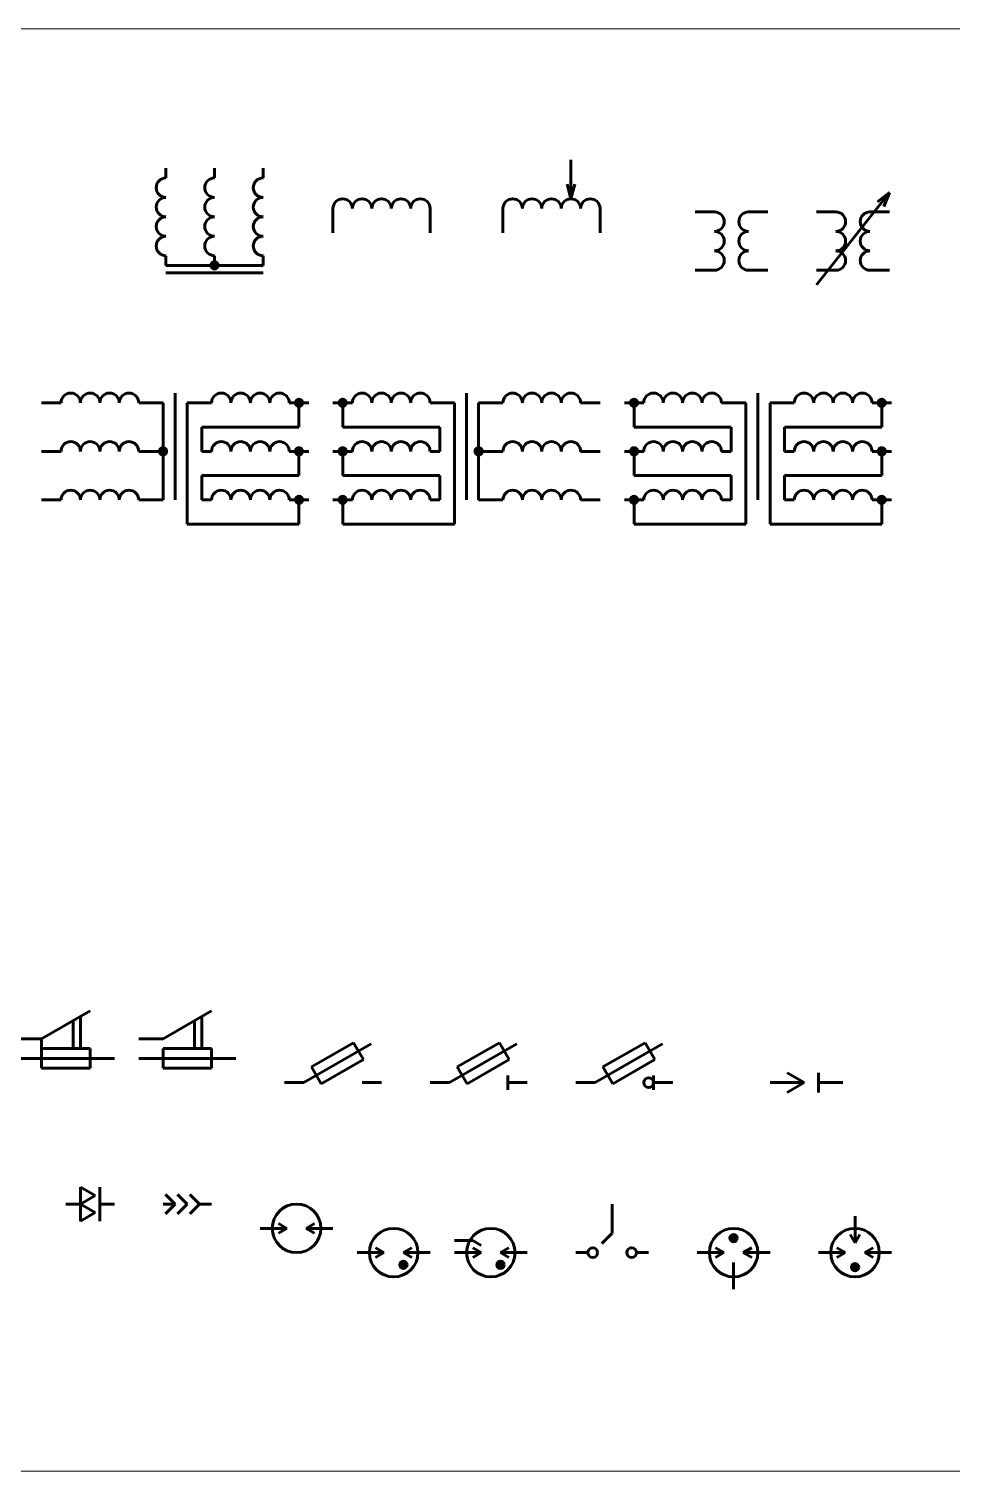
# Model space of a CAD drawing. Header units: millimetres. Extents: x 0 to 6510, y 0 to 297.
# Drawn here: x 1277.4 to 1467.5, y 0 to 297 of the extents above; entities that cross this region are included whole.
import ezdxf

# ---------------------------------------------------------------- set-up
doc = ezdxf.new("R2010")
doc.units = ezdxf.units.MM
doc.linetypes.add('K5LT_BASIC', pattern=[0])
doc.linetypes.add('K5LT_THIN', pattern=[0])

# ---------------------------------------------------------------- blocks, each defined once
blk = doc.blocks.new('U33')
at = {"true_color": 0x0000ff}
blk.add_hatch(color=5, dxfattribs=at).paths.add_polyline_path([(1316.35, 248.29), (1316.13, 248.82), (1315.6, 249.04), (1315.07, 248.82), (1314.85, 248.29), (1315.07, 247.76), (1315.6, 247.54), (1316.13, 247.76)])
at = {"color": 150, "linetype": 'K5LT_BASIC', "lineweight": 60, "true_color": 0x0080ff}
for p, q in [((1305.6, 268.29), (1305.6, 266.29)), ((1315.6, 268.29), (1315.6, 266.29)), ((1325.6, 268.29), (1325.6, 266.29)), ((1305.6, 250.29), (1305.6, 248.29)), ((1315.6, 250.29), (1315.6, 248.29)), ((1325.6, 250.29), (1325.6, 248.29)), ((1305.6, 248.29), (1325.6, 248.29)), ((1305.6, 246.79), (1325.6, 246.79))]:
    blk.add_line(p, q, dxfattribs=at)
blk.add_circle((1315.6, 248.29), 0.75, dxfattribs=at)
for centre in [(1305.6, 264.29), (1315.6, 264.29), (1325.6, 264.29), (1305.6, 260.29), (1315.6, 260.29), (1325.6, 260.29), (1305.6, 256.29), (1315.6, 256.29), (1325.6, 256.29), (1305.6, 252.29), (1315.6, 252.29), (1325.6, 252.29)]:
    blk.add_arc(centre, 2, 90, 270, dxfattribs=at)
blk = doc.blocks.new('U34')
at = {"color": 150, "linetype": 'K5LT_BASIC', "lineweight": 60, "true_color": 0x0080ff}
for p, q in [((1340, 260), (1340, 255)), ((1360, 255), (1360, 260))]:
    blk.add_line(p, q, dxfattribs=at)
for centre in [(1342, 260), (1346, 260), (1350, 260), (1354, 260), (1358, 260)]:
    blk.add_arc(centre, 2, 0, 180, dxfattribs=at)
blk = doc.blocks.new('U35')
at = {"color": 150, "linetype": 'K5LT_BASIC', "lineweight": 60, "true_color": 0x0080ff}
for p, q in [((1389, 270), (1389, 262)), ((1388.2, 265), (1389, 262)), ((1389, 262), (1389.8, 265)), ((1375, 260), (1375, 255)), ((1395, 255), (1395, 260))]:
    blk.add_line(p, q, dxfattribs=at)
for centre in [(1377, 260), (1381, 260), (1385, 260), (1389, 260), (1393, 260)]:
    blk.add_arc(centre, 2, 0, 180, dxfattribs=at)
blk = doc.blocks.new('U36')
at = {"color": 150, "linetype": 'K5LT_BASIC', "lineweight": 60, "true_color": 0x0080ff}
for p, q in [((1418.57, 259.29), (1414.57, 259.29)), ((1429.57, 259.29), (1425.57, 259.29)), ((1418.57, 247.29), (1414.57, 247.29)), ((1425.57, 247.29), (1429.57, 247.29))]:
    blk.add_line(p, q, dxfattribs=at)
for centre, start, end in [((1418.57, 257.29), 270, 90), ((1425.57, 257.29), 90, 270), ((1418.57, 253.29), 270, 90), ((1425.57, 253.29), 90, 270), ((1418.57, 249.29), 270, 90), ((1425.57, 249.29), 90, 270)]:
    blk.add_arc(centre, 2, start, end, dxfattribs=at)
blk = doc.blocks.new('U37')
at = {"color": 150, "linetype": 'K5LT_BASIC', "lineweight": 60, "true_color": 0x0080ff}
for p, q in [((1439.57, 244.29), (1454.57, 263.29)), ((1454.57, 263.29), (1452.12, 261.37)), ((1454.57, 263.29), (1453.41, 260.41)), ((1443.57, 259.29), (1439.57, 259.29)), ((1454.57, 259.29), (1450.57, 259.29)), ((1443.57, 247.29), (1439.57, 247.29)), ((1450.57, 247.29), (1454.57, 247.29))]:
    blk.add_line(p, q, dxfattribs=at)
for centre, start, end in [((1443.57, 257.29), 270, 90), ((1450.57, 257.29), 90, 270), ((1443.57, 253.29), 270, 90), ((1450.57, 253.29), 90, 270), ((1443.57, 249.29), 270, 90), ((1450.57, 249.29), 90, 270)]:
    blk.add_arc(centre, 2, start, end, dxfattribs=at)
blk = doc.blocks.new('U39')
at = {"true_color": 0x0000ff}
for points in [[(1333.75, 220), (1333.53, 220.53), (1333, 220.75), (1332.47, 220.53), (1332.25, 220), (1332.47, 219.47), (1333, 219.25), (1333.53, 219.47)], [(1305.75, 210), (1305.53, 210.53), (1305, 210.75), (1304.47, 210.53), (1304.25, 210), (1304.47, 209.47), (1305, 209.25), (1305.53, 209.47)], [(1333.75, 210), (1333.53, 210.53), (1333, 210.75), (1332.47, 210.53), (1332.25, 210), (1332.47, 209.47), (1333, 209.25), (1333.53, 209.47)], [(1333.75, 200), (1333.53, 200.53), (1333, 200.75), (1332.47, 200.53), (1332.25, 200), (1332.47, 199.47), (1333, 199.25), (1333.53, 199.47)]]:
    blk.add_hatch(color=5, dxfattribs=at).paths.add_polyline_path(points)
at = {"color": 150, "linetype": 'K5LT_BASIC', "lineweight": 60, "true_color": 0x0080ff}
for p, q in [((1280, 220), (1284, 220)), ((1300, 220), (1305, 220)), ((1305, 220), (1305, 200)), ((1307.5, 222), (1307.5, 200)), ((1310, 220), (1315, 220)), ((1310, 220), (1310, 195)), ((1331, 220), (1335, 220)), ((1333, 220), (1333, 215)), ((1313, 210), (1313, 215)), ((1313, 215), (1333, 215)), ((1280, 210), (1284, 210)), ((1300, 210), (1305, 210)), ((1315, 210), (1313, 210)), ((1331, 210), (1335, 210)), ((1333, 210), (1333, 205)), ((1313, 200), (1313, 205)), ((1313, 205), (1333, 205)), ((1280, 200), (1284, 200)), ((1300, 200), (1305, 200)), ((1315, 200), (1313, 200)), ((1331, 200), (1335, 200)), ((1333, 200), (1333, 195)), ((1333, 195), (1310, 195))]:
    blk.add_line(p, q, dxfattribs=at)
for centre in [(1333, 220), (1305, 210), (1333, 210), (1333, 200)]:
    blk.add_circle(centre, 0.75, dxfattribs=at)
for centre in [(1286, 220), (1290, 220), (1294, 220), (1298, 220), (1317, 220), (1321, 220), (1325, 220), (1329, 220), (1286, 210), (1290, 210), (1294, 210), (1298, 210), (1317, 210), (1321, 210), (1325, 210), (1329, 210), (1286, 200), (1290, 200), (1294, 200), (1298, 200), (1317, 200), (1321, 200), (1325, 200), (1329, 200)]:
    blk.add_arc(centre, 2, 0, 180, dxfattribs=at)
blk = doc.blocks.new('U40')
at = {"true_color": 0x0000ff}
for points in [[(1342.75, 220), (1342.53, 220.53), (1342, 220.75), (1341.47, 220.53), (1341.25, 220), (1341.47, 219.47), (1342, 219.25), (1342.53, 219.47)], [(1342.75, 210), (1342.53, 210.53), (1342, 210.75), (1341.47, 210.53), (1341.25, 210), (1341.47, 209.47), (1342, 209.25), (1342.53, 209.47)], [(1370.75, 210), (1370.53, 210.53), (1370, 210.75), (1369.47, 210.53), (1369.25, 210), (1369.47, 209.47), (1370, 209.25), (1370.53, 209.47)], [(1342.75, 200), (1342.53, 200.53), (1342, 200.75), (1341.47, 200.53), (1341.25, 200), (1341.47, 199.47), (1342, 199.25), (1342.53, 199.47)]]:
    blk.add_hatch(color=5, dxfattribs=at).paths.add_polyline_path(points)
at = {"color": 150, "linetype": 'K5LT_BASIC', "lineweight": 60, "true_color": 0x0080ff}
for p, q in [((1340, 220), (1344, 220)), ((1342, 220), (1342, 215)), ((1360, 220), (1365, 220)), ((1365, 220), (1365, 195)), ((1367.5, 222), (1367.5, 200)), ((1370, 220), (1375, 220)), ((1370, 220), (1370, 200)), ((1391, 220), (1395, 220)), ((1362, 215), (1342, 215)), ((1362, 210), (1362, 215)), ((1340, 210), (1344, 210)), ((1342, 210), (1342, 205)), ((1360, 210), (1362, 210)), ((1370, 210), (1375, 210)), ((1391, 210), (1395, 210)), ((1362, 205), (1342, 205)), ((1362, 200), (1362, 205)), ((1340, 200), (1344, 200)), ((1342, 200), (1342, 195)), ((1360, 200), (1362, 200)), ((1370, 200), (1375, 200)), ((1391, 200), (1395, 200)), ((1342, 195), (1365, 195))]:
    blk.add_line(p, q, dxfattribs=at)
for centre in [(1342, 220), (1342, 210), (1370, 210), (1342, 200)]:
    blk.add_circle(centre, 0.75, dxfattribs=at)
for centre in [(1346, 220), (1350, 220), (1354, 220), (1358, 220), (1377, 220), (1381, 220), (1385, 220), (1389, 220), (1346, 210), (1350, 210), (1354, 210), (1358, 210), (1377, 210), (1381, 210), (1385, 210), (1389, 210), (1346, 200), (1350, 200), (1354, 200), (1358, 200), (1377, 200), (1381, 200), (1385, 200), (1389, 200)]:
    blk.add_arc(centre, 2, 0, 180, dxfattribs=at)
blk = doc.blocks.new('U41')
at = {"true_color": 0x0000ff}
for points in [[(1402.75, 220), (1402.53, 220.53), (1402, 220.75), (1401.47, 220.53), (1401.25, 220), (1401.47, 219.47), (1402, 219.25), (1402.53, 219.47)], [(1453.75, 220), (1453.53, 220.53), (1453, 220.75), (1452.47, 220.53), (1452.25, 220), (1452.47, 219.47), (1453, 219.25), (1453.53, 219.47)], [(1402.75, 210), (1402.53, 210.53), (1402, 210.75), (1401.47, 210.53), (1401.25, 210), (1401.47, 209.47), (1402, 209.25), (1402.53, 209.47)], [(1453.75, 210), (1453.53, 210.53), (1453, 210.75), (1452.47, 210.53), (1452.25, 210), (1452.47, 209.47), (1453, 209.25), (1453.53, 209.47)], [(1402.75, 200), (1402.53, 200.53), (1402, 200.75), (1401.47, 200.53), (1401.25, 200), (1401.47, 199.47), (1402, 199.25), (1402.53, 199.47)], [(1453.75, 200), (1453.53, 200.53), (1453, 200.75), (1452.47, 200.53), (1452.25, 200), (1452.47, 199.47), (1453, 199.25), (1453.53, 199.47)]]:
    blk.add_hatch(color=5, dxfattribs=at).paths.add_polyline_path(points)
at = {"color": 150, "linetype": 'K5LT_BASIC', "lineweight": 60, "true_color": 0x0080ff}
for p, q in [((1400, 220), (1404, 220)), ((1402, 220), (1402, 215)), ((1420, 220), (1425, 220)), ((1425, 220), (1425, 195)), ((1427.5, 222), (1427.5, 200)), ((1430, 220), (1435, 220)), ((1430, 220), (1430, 195)), ((1451, 220), (1455, 220)), ((1453, 220), (1453, 215)), ((1422, 215), (1402, 215)), ((1422, 210), (1422, 215)), ((1433, 210), (1433, 215)), ((1433, 215), (1453, 215)), ((1400, 210), (1404, 210)), ((1402, 210), (1402, 205)), ((1420, 210), (1422, 210)), ((1435, 210), (1433, 210)), ((1451, 210), (1455, 210)), ((1453, 210), (1453, 205)), ((1422, 205), (1402, 205)), ((1422, 200), (1422, 205)), ((1433, 200), (1433, 205)), ((1433, 205), (1453, 205)), ((1400, 200), (1404, 200)), ((1402, 200), (1402, 195)), ((1420, 200), (1422, 200)), ((1435, 200), (1433, 200)), ((1451, 200), (1455, 200)), ((1453, 200), (1453, 195)), ((1402, 195), (1425, 195)), ((1453, 195), (1430, 195))]:
    blk.add_line(p, q, dxfattribs=at)
for centre in [(1402, 220), (1453, 220), (1402, 210), (1453, 210), (1402, 200), (1453, 200)]:
    blk.add_circle(centre, 0.75, dxfattribs=at)
for centre in [(1406, 220), (1410, 220), (1414, 220), (1418, 220), (1437, 220), (1441, 220), (1445, 220), (1449, 220), (1406, 210), (1410, 210), (1414, 210), (1418, 210), (1437, 210), (1441, 210), (1445, 210), (1449, 210), (1406, 200), (1410, 200), (1414, 200), (1418, 200), (1437, 200), (1441, 200), (1445, 200), (1449, 200)]:
    blk.add_arc(centre, 2, 0, 180, dxfattribs=at)
blk = doc.blocks.new('U376')
at = {"color": 150, "linetype": 'K5LT_BASIC', "lineweight": 60, "true_color": 0x0080ff}
for p, q in [((1347.86, 88), (1334, 80)), ((1335.6, 83.23), (1344.26, 88.23)), ((1344.26, 88.23), (1346.26, 84.77)), ((1337.6, 79.77), (1335.6, 83.23)), ((1346.26, 84.77), (1337.6, 79.77)), ((1334, 80), (1330, 80)), ((1350, 80), (1346, 80))]:
    blk.add_line(p, q, dxfattribs=at)
blk = doc.blocks.new('U377')
at = {"color": 150, "linetype": 'K5LT_BASIC', "lineweight": 60, "true_color": 0x0080ff}
for p, q in [((1377.86, 88), (1364, 80)), ((1365.6, 83.23), (1374.26, 88.23)), ((1374.26, 88.23), (1376.26, 84.77)), ((1367.6, 79.77), (1365.6, 83.23)), ((1376.26, 84.77), (1367.6, 79.77)), ((1376, 78.5), (1376, 81.5)), ((1364, 80), (1360, 80)), ((1380, 80), (1376, 80))]:
    blk.add_line(p, q, dxfattribs=at)
blk = doc.blocks.new('U378')
at = {"color": 150, "linetype": 'K5LT_BASIC', "lineweight": 60, "true_color": 0x0080ff}
for p, q in [((1407.86, 88), (1394, 80)), ((1395.6, 83.23), (1404.26, 88.23)), ((1404.26, 88.23), (1406.26, 84.77)), ((1397.6, 79.77), (1395.6, 83.23)), ((1406.26, 84.77), (1397.6, 79.77)), ((1406, 78.5), (1406, 81.5)), ((1394, 80), (1390, 80)), ((1410, 80), (1406, 80))]:
    blk.add_line(p, q, dxfattribs=at)
blk.add_circle((1405, 80), 1, dxfattribs=at)
blk = doc.blocks.new('U379')
at = {"color": 150, "linetype": 'K5LT_BASIC', "lineweight": 60, "true_color": 0x0080ff}
for p, q in [((1433.536, 82), (1437, 80)), ((1440, 78), (1440, 82)), ((1437, 80), (1430, 80)), ((1437, 80), (1433.536, 78)), ((1445, 80), (1440, 80))]:
    blk.add_line(p, q, dxfattribs=at)
blk = doc.blocks.new('U388')
at = {"color": 150, "linetype": 'K5LT_BASIC', "lineweight": 60, "true_color": 0x0080ff}
for p, q in [((1288, 51.5), (1288, 58.5)), ((1291, 56.75), (1288, 58.5)), ((1288, 55), (1291, 56.75)), ((1292, 51.5), (1292, 58.5)), ((1288, 55), (1285, 55)), ((1291, 53.25), (1288, 55)), ((1295, 55), (1292, 55)), ((1288, 51.5), (1291, 53.25))]:
    blk.add_line(p, q, dxfattribs=at)
blk = doc.blocks.new('U389')
at = {"color": 150, "linetype": 'K5LT_BASIC', "lineweight": 60, "true_color": 0x0080ff}
for p, q in [((1305.5, 57), (1307.5, 55)), ((1310, 55), (1308, 57)), ((1310.5, 57), (1312.5, 55)), ((1307.5, 55), (1305, 55)), ((1307.5, 55), (1305.5, 53)), ((1308, 53), (1310, 55)), ((1312.5, 55), (1310.5, 53)), ((1315, 55), (1312.5, 55))]:
    blk.add_line(p, q, dxfattribs=at)
blk = doc.blocks.new('U390')
at = {"color": 150, "linetype": 'K5LT_BASIC', "lineweight": 60, "true_color": 0x0080ff}
for p, q in [((1330.5, 50), (1328.77, 51)), ((1336.23, 51), (1334.5, 50)), ((1330.5, 50), (1325, 50)), ((1328.77, 49), (1330.5, 50)), ((1340, 50), (1334.5, 50)), ((1334.5, 50), (1336.23, 49))]:
    blk.add_line(p, q, dxfattribs=at)
blk.add_circle((1332.5, 50), 5, dxfattribs=at)
blk = doc.blocks.new('U391')
at = {"true_color": 0x0000ff}
blk.add_hatch(color=5, dxfattribs=at).paths.add_polyline_path([(1355.25, 42.5), (1355.03, 43.03), (1354.5, 43.25), (1353.97, 43.03), (1353.75, 42.5), (1353.97, 41.97), (1354.5, 41.75), (1355.03, 41.97)])
at = {"color": 150, "linetype": 'K5LT_BASIC', "lineweight": 60, "true_color": 0x0080ff}
for p, q in [((1350.5, 45), (1345, 45)), ((1350.5, 45), (1348.77, 46)), ((1348.77, 44), (1350.5, 45)), ((1356.23, 46), (1354.5, 45)), ((1360, 45), (1354.5, 45)), ((1354.5, 45), (1356.23, 44))]:
    blk.add_line(p, q, dxfattribs=at)
for centre, radius in [((1352.5, 45), 5), ((1354.5, 42.5), 0.75)]:
    blk.add_circle(centre, radius, dxfattribs=at)
blk = doc.blocks.new('U392')
at = {"true_color": 0x0000ff}
blk.add_hatch(color=5, dxfattribs=at).paths.add_polyline_path([(1375.25, 42.5), (1375.03, 43.03), (1374.5, 43.25), (1373.97, 43.03), (1373.75, 42.5), (1373.97, 41.97), (1374.5, 41.75), (1375.03, 41.97)])
at = {"color": 150, "linetype": 'K5LT_BASIC', "lineweight": 60, "true_color": 0x0080ff}
for p, q in [((1365, 47.5), (1368.77, 47.5)), ((1370.5, 45), (1365, 45)), ((1368.77, 47.5), (1370.5, 46.5)), ((1370.5, 45), (1368.77, 46)), ((1368.77, 44), (1370.5, 45)), ((1376.23, 46), (1374.5, 45)), ((1380, 45), (1374.5, 45)), ((1374.5, 45), (1376.23, 44))]:
    blk.add_line(p, q, dxfattribs=at)
for centre, radius in [((1372.5, 45), 5), ((1374.5, 42.5), 0.75)]:
    blk.add_circle(centre, radius, dxfattribs=at)
blk = doc.blocks.new('U393')
at = {"color": 150, "linetype": 'K5LT_BASIC', "lineweight": 60, "true_color": 0x0080ff}
for p, q in [((1397.5, 55), (1397.5, 49)), ((1397.5, 49), (1395.379, 46.879)), ((1392.5, 45), (1390, 45)), ((1405, 45), (1402.5, 45))]:
    blk.add_line(p, q, dxfattribs=at)
for centre in [(1393.5, 45), (1401.5, 45)]:
    blk.add_circle(centre, 1, dxfattribs=at)
blk = doc.blocks.new('U394')
at = {"true_color": 0x0000ff}
blk.add_hatch(color=5, dxfattribs=at).paths.add_polyline_path([(1423.25, 48), (1423.03, 48.53), (1422.5, 48.75), (1421.97, 48.53), (1421.75, 48), (1421.97, 47.47), (1422.5, 47.25), (1423.03, 47.47)])
at = {"color": 150, "linetype": 'K5LT_BASIC', "lineweight": 60, "true_color": 0x0080ff}
for p, q in [((1420.5, 45), (1415, 45)), ((1420.5, 45), (1418.77, 46)), ((1418.77, 44), (1420.5, 45)), ((1426.23, 46), (1424.5, 45)), ((1430, 45), (1424.5, 45)), ((1424.5, 45), (1426.23, 44)), ((1422.5, 43), (1422.5, 37.5))]:
    blk.add_line(p, q, dxfattribs=at)
for centre, radius in [((1422.5, 45), 5), ((1422.5, 48), 0.75)]:
    blk.add_circle(centre, radius, dxfattribs=at)
blk = doc.blocks.new('U395')
at = {"true_color": 0x0000ff}
blk.add_hatch(color=5, dxfattribs=at).paths.add_polyline_path([(1448.25, 42), (1448.03, 42.53), (1447.5, 42.75), (1446.97, 42.53), (1446.75, 42), (1446.97, 41.47), (1447.5, 41.25), (1448.03, 41.47)])
at = {"color": 150, "linetype": 'K5LT_BASIC', "lineweight": 60, "true_color": 0x0080ff}
for p, q in [((1447.5, 47), (1447.5, 52.5)), ((1446.5, 48.73), (1447.5, 47)), ((1447.5, 47), (1448.5, 48.73)), ((1445.5, 45), (1440, 45)), ((1445.5, 45), (1443.77, 46)), ((1443.77, 44), (1445.5, 45)), ((1451.23, 46), (1449.5, 45)), ((1455, 45), (1449.5, 45)), ((1449.5, 45), (1451.23, 44))]:
    blk.add_line(p, q, dxfattribs=at)
for centre, radius in [((1447.5, 45), 5), ((1447.5, 42), 0.75)]:
    blk.add_circle(centre, radius, dxfattribs=at)
blk = doc.blocks.new('U404')
at = {"color": 150, "linetype": 'K5LT_BASIC', "lineweight": 60, "true_color": 0x0080ff}
for p, q in [((1280, 89), (1290, 94.774)), ((1286.5, 87), (1286.5, 92.753)), ((1288, 93.419), (1288, 87)), ((1275, 89), (1280, 89)), ((1280, 89), (1280, 87)), ((1290, 87), (1280, 87)), ((1280, 87), (1280, 83)), ((1290, 83), (1290, 87)), ((1295, 85), (1275, 85)), ((1280, 83), (1290, 83))]:
    blk.add_line(p, q, dxfattribs=at)
blk = doc.blocks.new('U405')
at = {"color": 150, "linetype": 'K5LT_BASIC', "lineweight": 60, "true_color": 0x0080ff}
for p, q in [((1305, 89), (1315, 94.774)), ((1311.5, 87), (1311.5, 92.753)), ((1313, 93.419), (1313, 87)), ((1300, 89), (1305, 89)), ((1315, 87), (1305, 87)), ((1305, 87), (1305, 83)), ((1315, 83), (1315, 87)), ((1320, 85), (1300, 85)), ((1305, 83), (1315, 83))]:
    blk.add_line(p, q, dxfattribs=at)
blk = doc.blocks.new('U1431')
at = {"color": 7, "linetype": 'K5LT_THIN', "lineweight": 18}
for p, q in [((1050, 297), (1470, 297)), ((1470, 0), (1050, 0))]:
    blk.add_line(p, q, dxfattribs=at)

msp = doc.modelspace()

# ---------------------------------------------------------------- block references
for name in ['U1431', 'U33', 'U35', 'U34', 'U37', 'U36', 'U39', 'U40', 'U41', 'U404', 'U405', 'U376', 'U377', 'U378', 'U379', 'U388', 'U389', 'U390', 'U393', 'U395', 'U391', 'U392', 'U394']:
    msp.add_blockref(name, (0, 0))

doc.saveas('drawing.dxf')
